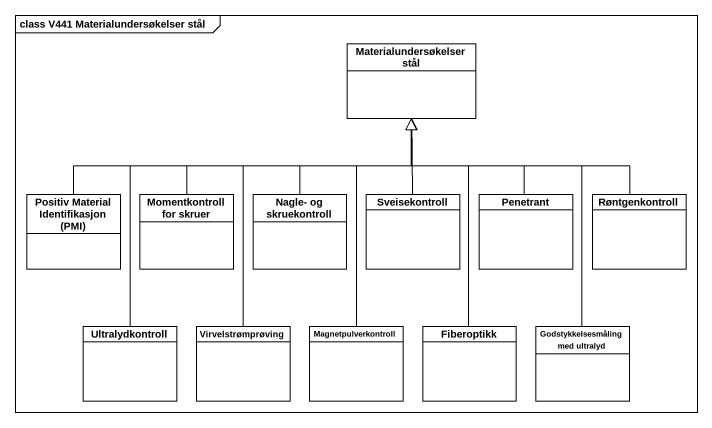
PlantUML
@startuml
mainframe class V441 Materialundersøkelser stål
hide circle
hide empty members
class "Materialundersøkelser stål" as Materialundersøkelser_stål
class "Positiv Material Identifikasjon (PMI)" as Positiv_Material
class "Momentkontroll for skruer" as Momentkontroll_for_skruer
class "Nagle- og skruekontroll" as Nagle_og_skruekontroll
class Sveisekontroll
class Penetrant
class Røntgenkontroll
class Ultralydkontroll
class Virvelstrømprøving
class Magnetpulverkontroll
class Fiberoptikk
class "Godstykkelsesmåling med ultralyd" as Godstykkelsesmåling_med
Positiv_Material -right-|> Materialundersøkelser_stål
Momentkontroll_for_skruer -up-|> Materialundersøkelser_stål
Nagle_og_skruekontroll -up-|> Materialundersøkelser_stål
Sveisekontroll -up-|> Materialundersøkelser_stål
Penetrant -up-|> Materialundersøkelser_stål
Røntgenkontroll -up-|> Materialundersøkelser_stål
Ultralydkontroll -up-|> Materialundersøkelser_stål
Virvelstrømprøving -up-|> Materialundersøkelser_stål
Magnetpulverkontroll -up-|> Materialundersøkelser_stål
Fiberoptikk -up-|> Materialundersøkelser_stål
Godstykkelsesmåling_med -up-|> Materialundersøkelser_stål
@enduml
